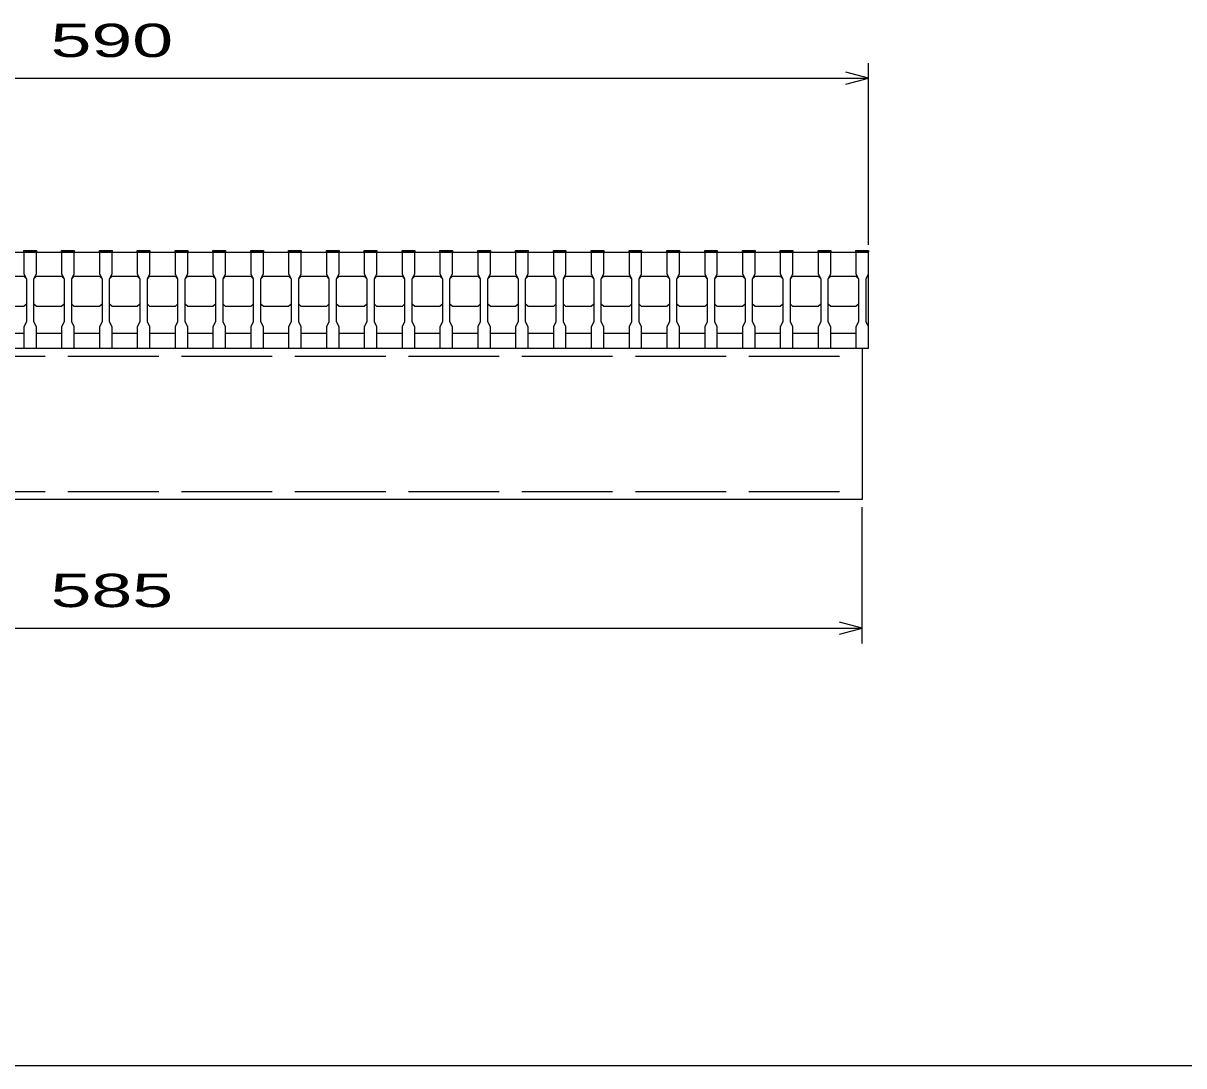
# Model space of a CAD drawing. Units: millimetres, scale not verified. Extents: x -1092 to 1039, y -770 to 632.
# Drawn here: x -593.2 to -133, y -687.9 to -274.7 of the extents above; entities that cross this region are included whole.
import ezdxf
from ezdxf.enums import TextEntityAlignment as Align

# ---------------------------------------------------------------- set-up
doc = ezdxf.new("R2010")
doc.units = ezdxf.units.MM
doc.header["$LTSCALE"] = 6
doc.linetypes.add('DASHED', pattern=[7.5, 6, -1.5])
for name, color, linetype, lineweight in [('0_2', 150, 'Continuous', 25), ('16', 3, 'Continuous', 25), ('22', 4, 'Continuous', 25)]:
    doc.layers.add(name, color=color, linetype=linetype, lineweight=lineweight)
doc.styles.add('ベクトル', font='')
doc.styles.get('ベクトル').set_extended_font_data('ベクトル')

msp = doc.modelspace()

# ---------------------------------------------------------------- linework, layer by layer
at = {"layer": '0_2'}
msp.add_line((1038.6, -687.9), (-1037.4, -687.9), dxfattribs=at)
at = {"layer": '16'}
for p, q in [((-848, -365.5), (-258, -365.5)), ((-593, -365.5), (-593, -364.8)), ((-593, -364.8), (-588, -364.8)), ((-593, -365.5), (-593, -374)), ((-588, -365.5), (-593, -365.5)), ((-588, -364.8), (-588, -365.5)), ((-588, -374), (-588, -365.5)), ((-578, -365.5), (-578, -364.8)), ((-578, -364.8), (-573, -364.8)), ((-578, -365.5), (-578, -374)), ((-573, -365.5), (-578, -365.5)), ((-573, -364.8), (-573, -365.5)), ((-573, -374), (-573, -365.5)), ((-563, -365.5), (-563, -364.8)), ((-563, -364.8), (-558, -364.8)), ((-563, -365.5), (-563, -374)), ((-558, -365.5), (-563, -365.5)), ((-558, -364.8), (-558, -365.5)), ((-558, -374), (-558, -365.5)), ((-548, -365.5), (-548, -364.8)), ((-548, -364.8), (-543, -364.8)), ((-548, -365.5), (-548, -374)), ((-543, -365.5), (-548, -365.5)), ((-543, -364.8), (-543, -365.5)), ((-543, -374), (-543, -365.5)), ((-533, -365.5), (-533, -364.8)), ((-533, -364.8), (-528, -364.8)), ((-533, -365.5), (-533, -374)), ((-528, -365.5), (-533, -365.5)), ((-528, -364.8), (-528, -365.5)), ((-528, -374), (-528, -365.5)), ((-518, -365.5), (-518, -364.8)), ((-518, -364.8), (-513, -364.8)), ((-518, -365.5), (-518, -374)), ((-513, -365.5), (-518, -365.5)), ((-513, -364.8), (-513, -365.5)), ((-513, -374), (-513, -365.5)), ((-503, -365.5), (-503, -364.8)), ((-503, -364.8), (-498, -364.8)), ((-503, -365.5), (-503, -374)), ((-498, -365.5), (-503, -365.5)), ((-498, -364.8), (-498, -365.5)), ((-498, -374), (-498, -365.5)), ((-488, -365.5), (-488, -364.8)), ((-488, -364.8), (-483, -364.8)), ((-488, -365.5), (-488, -374)), ((-483, -365.5), (-488, -365.5)), ((-483, -364.8), (-483, -365.5)), ((-483, -374), (-483, -365.5)), ((-473, -365.5), (-473, -364.8)), ((-473, -364.8), (-468, -364.8)), ((-473, -365.5), (-473, -374)), ((-468, -365.5), (-473, -365.5)), ((-468, -364.8), (-468, -365.5)), ((-468, -374), (-468, -365.5)), ((-458, -365.5), (-458, -364.8)), ((-458, -364.8), (-453, -364.8)), ((-458, -365.5), (-458, -374)), ((-453, -365.5), (-458, -365.5)), ((-453, -364.8), (-453, -365.5)), ((-453, -374), (-453, -365.5)), ((-443, -365.5), (-443, -364.8)), ((-443, -364.8), (-438, -364.8)), ((-443, -365.5), (-443, -374)), ((-438, -365.5), (-443, -365.5)), ((-438, -364.8), (-438, -365.5)), ((-438, -374), (-438, -365.5)), ((-428, -365.5), (-428, -364.8)), ((-428, -364.8), (-423, -364.8)), ((-428, -365.5), (-428, -374)), ((-423, -365.5), (-428, -365.5)), ((-423, -364.8), (-423, -365.5)), ((-423, -374), (-423, -365.5)), ((-413, -365.5), (-413, -364.8)), ((-413, -364.8), (-408, -364.8)), ((-413, -365.5), (-413, -374)), ((-408, -365.5), (-413, -365.5)), ((-408, -364.8), (-408, -365.5)), ((-408, -374), (-408, -365.5)), ((-398, -365.5), (-398, -364.8)), ((-398, -364.8), (-393, -364.8)), ((-398, -365.5), (-398, -374)), ((-393, -365.5), (-398, -365.5)), ((-393, -364.8), (-393, -365.5)), ((-393, -374), (-393, -365.5)), ((-383, -365.5), (-383, -364.8)), ((-383, -364.8), (-378, -364.8)), ((-383, -365.5), (-383, -374)), ((-378, -365.5), (-383, -365.5)), ((-378, -364.8), (-378, -365.5)), ((-378, -374), (-378, -365.5)), ((-368, -365.5), (-368, -364.8)), ((-368, -364.8), (-363, -364.8)), ((-368, -365.5), (-368, -374)), ((-363, -365.5), (-368, -365.5)), ((-363, -364.8), (-363, -365.5)), ((-363, -374), (-363, -365.5)), ((-353, -365.5), (-353, -364.8)), ((-353, -364.8), (-348, -364.8)), ((-353, -365.5), (-353, -374)), ((-348, -365.5), (-353, -365.5)), ((-348, -364.8), (-348, -365.5)), ((-348, -374), (-348, -365.5)), ((-338, -365.5), (-338, -364.8)), ((-338, -364.8), (-333, -364.8)), ((-338, -365.5), (-338, -374)), ((-333, -365.5), (-338, -365.5)), ((-333, -364.8), (-333, -365.5)), ((-333, -374), (-333, -365.5)), ((-323, -365.5), (-323, -364.8)), ((-323, -364.8), (-318, -364.8)), ((-323, -365.5), (-323, -374)), ((-318, -365.5), (-323, -365.5)), ((-318, -364.8), (-318, -365.5)), ((-318, -374), (-318, -365.5)), ((-308, -365.5), (-308, -364.8)), ((-308, -364.8), (-303, -364.8)), ((-308, -365.5), (-308, -374)), ((-303, -365.5), (-308, -365.5)), ((-303, -364.8), (-303, -365.5)), ((-303, -374), (-303, -365.5)), ((-293, -365.5), (-293, -364.8)), ((-293, -364.8), (-288, -364.8)), ((-293, -365.5), (-293, -374)), ((-288, -365.5), (-293, -365.5)), ((-288, -364.8), (-288, -365.5)), ((-288, -374), (-288, -365.5)), ((-278, -365.5), (-278, -364.8)), ((-278, -364.8), (-273, -364.8)), ((-278, -365.5), (-278, -374)), ((-273, -365.5), (-278, -365.5)), ((-273, -364.8), (-273, -365.5)), ((-273, -374), (-273, -365.5)), ((-263, -365.5), (-263, -364.8)), ((-263, -364.8), (-258, -364.8)), ((-263, -365.5), (-263, -374)), ((-258, -365.5), (-263, -365.5)), ((-258, -364.8), (-258, -365.5)), ((-258, -374), (-258, -365.5)), ((-258, -397.5), (-258, -365.5)), ((-603, -375), (-593, -375)), ((-593, -374), (-592, -376)), ((-593, -375), (-592, -376)), ((-592, -376), (-592, -393)), ((-589, -376), (-588, -374)), ((-589, -376), (-588, -375)), ((-589, -393), (-589, -376)), ((-588, -375), (-578, -375)), ((-578, -374), (-577, -376)), ((-578, -375), (-577, -376)), ((-577, -376), (-577, -393)), ((-574, -376), (-573, -374)), ((-574, -376), (-573, -375)), ((-574, -393), (-574, -376)), ((-573, -375), (-563, -375)), ((-563, -374), (-562, -376)), ((-563, -375), (-562, -376)), ((-562, -376), (-562, -393)), ((-559, -376), (-558, -374)), ((-559, -376), (-558, -375)), ((-559, -393), (-559, -376)), ((-558, -375), (-548, -375)), ((-548, -374), (-547, -376)), ((-548, -375), (-547, -376)), ((-547, -376), (-547, -393)), ((-544, -376), (-543, -374)), ((-544, -376), (-543, -375)), ((-544, -393), (-544, -376)), ((-543, -375), (-533, -375)), ((-533, -374), (-532, -376)), ((-533, -375), (-532, -376)), ((-532, -376), (-532, -393)), ((-529, -376), (-528, -374)), ((-529, -376), (-528, -375)), ((-529, -393), (-529, -376)), ((-528, -375), (-518, -375)), ((-518, -374), (-517, -376)), ((-518, -375), (-517, -376)), ((-517, -376), (-517, -393)), ((-514, -376), (-513, -374)), ((-514, -376), (-513, -375)), ((-514, -393), (-514, -376)), ((-513, -375), (-503, -375)), ((-503, -374), (-502, -376)), ((-503, -375), (-502, -376)), ((-502, -376), (-502, -393)), ((-499, -376), (-498, -374)), ((-499, -376), (-498, -375)), ((-499, -393), (-499, -376)), ((-498, -375), (-488, -375)), ((-488, -374), (-487, -376)), ((-488, -375), (-487, -376)), ((-487, -376), (-487, -393)), ((-484, -376), (-483, -374)), ((-484, -376), (-483, -375)), ((-484, -393), (-484, -376)), ((-483, -375), (-473, -375)), ((-473, -374), (-472, -376)), ((-473, -375), (-472, -376)), ((-472, -376), (-472, -393)), ((-469, -376), (-468, -374)), ((-469, -376), (-468, -375)), ((-469, -393), (-469, -376)), ((-468, -375), (-458, -375)), ((-458, -374), (-457, -376)), ((-458, -375), (-457, -376)), ((-457, -376), (-457, -393)), ((-454, -376), (-453, -374)), ((-454, -376), (-453, -375)), ((-454, -393), (-454, -376)), ((-453, -375), (-443, -375)), ((-443, -374), (-442, -376)), ((-443, -375), (-442, -376)), ((-442, -376), (-442, -393)), ((-439, -376), (-438, -374)), ((-439, -376), (-438, -375)), ((-439, -393), (-439, -376)), ((-438, -375), (-428, -375)), ((-428, -374), (-427, -376)), ((-428, -375), (-427, -376)), ((-427, -376), (-427, -393)), ((-424, -376), (-423, -374)), ((-424, -376), (-423, -375)), ((-424, -393), (-424, -376)), ((-423, -375), (-413, -375)), ((-413, -374), (-412, -376)), ((-413, -375), (-412, -376)), ((-412, -376), (-412, -393)), ((-409, -376), (-408, -374)), ((-409, -376), (-408, -375)), ((-409, -393), (-409, -376)), ((-408, -375), (-398, -375)), ((-398, -374), (-397, -376)), ((-398, -375), (-397, -376)), ((-397, -376), (-397, -393)), ((-394, -376), (-393, -374)), ((-394, -376), (-393, -375)), ((-394, -393), (-394, -376)), ((-393, -375), (-383, -375)), ((-383, -374), (-382, -376)), ((-383, -375), (-382, -376)), ((-382, -376), (-382, -393)), ((-379, -376), (-378, -374)), ((-379, -376), (-378, -375)), ((-379, -393), (-379, -376)), ((-378, -375), (-368, -375)), ((-368, -374), (-367, -376)), ((-368, -375), (-367, -376)), ((-367, -376), (-367, -393)), ((-364, -376), (-363, -374)), ((-364, -376), (-363, -375)), ((-364, -393), (-364, -376)), ((-363, -375), (-353, -375)), ((-353, -374), (-352, -376)), ((-353, -375), (-352, -376)), ((-352, -376), (-352, -393)), ((-349, -376), (-348, -374)), ((-349, -376), (-348, -375)), ((-349, -393), (-349, -376)), ((-348, -375), (-338, -375)), ((-338, -374), (-337, -376)), ((-338, -375), (-337, -376)), ((-337, -376), (-337, -393)), ((-334, -376), (-333, -374)), ((-334, -376), (-333, -375)), ((-334, -393), (-334, -376)), ((-333, -375), (-323, -375)), ((-323, -374), (-322, -376)), ((-323, -375), (-322, -376)), ((-322, -376), (-322, -393)), ((-319, -376), (-318, -374)), ((-319, -376), (-318, -375)), ((-319, -393), (-319, -376)), ((-318, -375), (-308, -375)), ((-308, -374), (-307, -376)), ((-308, -375), (-307, -376)), ((-307, -376), (-307, -393)), ((-304, -376), (-303, -374)), ((-304, -376), (-303, -375)), ((-304, -393), (-304, -376)), ((-303, -375), (-293, -375)), ((-293, -374), (-292, -376)), ((-293, -375), (-292, -376)), ((-292, -376), (-292, -393)), ((-289, -376), (-288, -374)), ((-289, -376), (-288, -375)), ((-289, -393), (-289, -376)), ((-288, -375), (-278, -375)), ((-278, -374), (-277, -376)), ((-278, -375), (-277, -376)), ((-277, -376), (-277, -393)), ((-274, -376), (-273, -374)), ((-274, -376), (-273, -375)), ((-274, -393), (-274, -376)), ((-273, -375), (-263, -375)), ((-263, -374), (-262, -376)), ((-263, -375), (-262, -376)), ((-262, -376), (-262, -393)), ((-259, -376), (-258, -374)), ((-259, -393), (-259, -376)), ((-592, -386), (-593, -387)), ((-588, -387), (-589, -386)), ((-577, -386), (-578, -387)), ((-573, -387), (-574, -386)), ((-562, -386), (-563, -387)), ((-558, -387), (-559, -386)), ((-547, -386), (-548, -387)), ((-543, -387), (-544, -386)), ((-532, -386), (-533, -387)), ((-528, -387), (-529, -386)), ((-517, -386), (-518, -387)), ((-513, -387), (-514, -386)), ((-502, -386), (-503, -387)), ((-498, -387), (-499, -386)), ((-487, -386), (-488, -387)), ((-483, -387), (-484, -386)), ((-472, -386), (-473, -387)), ((-468, -387), (-469, -386)), ((-457, -386), (-458, -387)), ((-453, -387), (-454, -386)), ((-442, -386), (-443, -387)), ((-438, -387), (-439, -386)), ((-427, -386), (-428, -387)), ((-423, -387), (-424, -386)), ((-412, -386), (-413, -387)), ((-408, -387), (-409, -386)), ((-397, -386), (-398, -387)), ((-393, -387), (-394, -386)), ((-382, -386), (-383, -387)), ((-378, -387), (-379, -386)), ((-367, -386), (-368, -387)), ((-363, -387), (-364, -386)), ((-352, -386), (-353, -387)), ((-348, -387), (-349, -386)), ((-337, -386), (-338, -387)), ((-333, -387), (-334, -386)), ((-322, -386), (-323, -387)), ((-318, -387), (-319, -386)), ((-307, -386), (-308, -387)), ((-303, -387), (-304, -386)), ((-292, -386), (-293, -387)), ((-288, -387), (-289, -386)), ((-277, -386), (-278, -387)), ((-273, -387), (-274, -386)), ((-262, -386), (-263, -387)), ((-593, -387), (-603, -387)), ((-578, -387), (-588, -387)), ((-563, -387), (-573, -387)), ((-548, -387), (-558, -387)), ((-533, -387), (-543, -387)), ((-518, -387), (-528, -387)), ((-503, -387), (-513, -387)), ((-488, -387), (-498, -387)), ((-473, -387), (-483, -387)), ((-458, -387), (-468, -387)), ((-443, -387), (-453, -387)), ((-428, -387), (-438, -387)), ((-413, -387), (-423, -387)), ((-398, -387), (-408, -387)), ((-383, -387), (-393, -387)), ((-368, -387), (-378, -387)), ((-353, -387), (-363, -387)), ((-338, -387), (-348, -387)), ((-323, -387), (-333, -387)), ((-308, -387), (-318, -387)), ((-293, -387), (-303, -387)), ((-278, -387), (-288, -387)), ((-263, -387), (-273, -387)), ((-592, -393), (-593, -395)), ((-593, -395), (-593, -403.5)), ((-588, -395), (-589, -393)), ((-588, -403.5), (-588, -395)), ((-577, -393), (-578, -395)), ((-578, -395), (-578, -403.5)), ((-573, -395), (-574, -393)), ((-573, -403.5), (-573, -395)), ((-562, -393), (-563, -395)), ((-563, -395), (-563, -403.5)), ((-558, -395), (-559, -393)), ((-558, -403.5), (-558, -395)), ((-547, -393), (-548, -395)), ((-548, -395), (-548, -403.5)), ((-543, -395), (-544, -393)), ((-543, -403.5), (-543, -395)), ((-532, -393), (-533, -395)), ((-533, -395), (-533, -403.5)), ((-528, -395), (-529, -393)), ((-528, -403.5), (-528, -395)), ((-517, -393), (-518, -395)), ((-518, -395), (-518, -403.5)), ((-513, -395), (-514, -393)), ((-513, -403.5), (-513, -395)), ((-502, -393), (-503, -395)), ((-503, -395), (-503, -403.5)), ((-498, -395), (-499, -393)), ((-498, -403.5), (-498, -395)), ((-487, -393), (-488, -395)), ((-488, -395), (-488, -403.5)), ((-483, -395), (-484, -393)), ((-483, -403.5), (-483, -395)), ((-472, -393), (-473, -395)), ((-473, -395), (-473, -403.5)), ((-468, -395), (-469, -393)), ((-468, -403.5), (-468, -395)), ((-457, -393), (-458, -395)), ((-458, -395), (-458, -403.5)), ((-453, -395), (-454, -393)), ((-453, -403.5), (-453, -395)), ((-442, -393), (-443, -395)), ((-443, -395), (-443, -403.5)), ((-438, -395), (-439, -393)), ((-438, -403.5), (-438, -395)), ((-427, -393), (-428, -395)), ((-428, -395), (-428, -403.5)), ((-423, -395), (-424, -393)), ((-423, -403.5), (-423, -395)), ((-412, -393), (-413, -395)), ((-413, -395), (-413, -403.5)), ((-408, -395), (-409, -393)), ((-408, -403.5), (-408, -395)), ((-397, -393), (-398, -395)), ((-398, -395), (-398, -403.5)), ((-393, -395), (-394, -393)), ((-393, -403.5), (-393, -395)), ((-382, -393), (-383, -395)), ((-383, -395), (-383, -403.5)), ((-378, -395), (-379, -393)), ((-378, -403.5), (-378, -395)), ((-367, -393), (-368, -395)), ((-368, -395), (-368, -403.5)), ((-363, -395), (-364, -393)), ((-363, -403.5), (-363, -395)), ((-352, -393), (-353, -395)), ((-353, -395), (-353, -403.5)), ((-348, -395), (-349, -393)), ((-348, -403.5), (-348, -395)), ((-337, -393), (-338, -395)), ((-338, -395), (-338, -403.5)), ((-333, -395), (-334, -393)), ((-333, -403.5), (-333, -395)), ((-322, -393), (-323, -395)), ((-323, -395), (-323, -403.5)), ((-318, -395), (-319, -393)), ((-318, -403.5), (-318, -395)), ((-307, -393), (-308, -395)), ((-308, -395), (-308, -403.5)), ((-303, -395), (-304, -393)), ((-303, -403.5), (-303, -395)), ((-292, -393), (-293, -395)), ((-293, -395), (-293, -403.5)), ((-288, -395), (-289, -393)), ((-288, -403.5), (-288, -395)), ((-277, -393), (-278, -395)), ((-278, -395), (-278, -403.5)), ((-273, -395), (-274, -393)), ((-273, -403.5), (-273, -395)), ((-262, -393), (-263, -395)), ((-263, -395), (-263, -403.5)), ((-258, -395), (-259, -393)), ((-258, -403.5), (-258, -395)), ((-603, -397.5), (-593, -397.5)), ((-588, -397.5), (-578, -397.5)), ((-573, -397.5), (-563, -397.5)), ((-558, -397.5), (-548, -397.5)), ((-543, -397.5), (-533, -397.5)), ((-528, -397.5), (-518, -397.5)), ((-513, -397.5), (-503, -397.5)), ((-498, -397.5), (-488, -397.5)), ((-483, -397.5), (-473, -397.5)), ((-468, -397.5), (-458, -397.5)), ((-453, -397.5), (-443, -397.5)), ((-438, -397.5), (-428, -397.5)), ((-423, -397.5), (-413, -397.5)), ((-408, -397.5), (-398, -397.5)), ((-393, -397.5), (-383, -397.5)), ((-378, -397.5), (-368, -397.5)), ((-363, -397.5), (-353, -397.5)), ((-348, -397.5), (-338, -397.5)), ((-333, -397.5), (-323, -397.5)), ((-318, -397.5), (-308, -397.5)), ((-303, -397.5), (-293, -397.5)), ((-288, -397.5), (-278, -397.5)), ((-273, -397.5), (-263, -397.5)), ((-845.5, -403.5), (-260.5, -403.5)), ((-593, -403.5), (-588, -403.5)), ((-578, -403.5), (-573, -403.5)), ((-563, -403.5), (-558, -403.5)), ((-548, -403.5), (-543, -403.5)), ((-533, -403.5), (-528, -403.5)), ((-518, -403.5), (-513, -403.5)), ((-503, -403.5), (-498, -403.5)), ((-488, -403.5), (-483, -403.5)), ((-473, -403.5), (-468, -403.5)), ((-458, -403.5), (-453, -403.5)), ((-443, -403.5), (-438, -403.5)), ((-428, -403.5), (-423, -403.5)), ((-413, -403.5), (-408, -403.5)), ((-398, -403.5), (-393, -403.5)), ((-383, -403.5), (-378, -403.5)), ((-368, -403.5), (-363, -403.5)), ((-353, -403.5), (-348, -403.5)), ((-338, -403.5), (-333, -403.5)), ((-323, -403.5), (-318, -403.5)), ((-308, -403.5), (-303, -403.5)), ((-293, -403.5), (-288, -403.5)), ((-278, -403.5), (-273, -403.5)), ((-263, -403.5), (-258, -403.5)), ((-260.5, -403.5), (-260.5, -463.5)), ((-260.5, -463.5), (-845.5, -463.5))]:
    msp.add_line(p, q, dxfattribs=at)
at = {"layer": '16', "linetype": 'DASHED'}
for p, q in [((-845.5, -406.7), (-260.5, -406.7)), ((-845.5, -460.3), (-260.5, -460.3))]:
    msp.add_line(p, q, dxfattribs=at)
at = {"layer": '22'}
for p, q in [((-258, -296.5), (-267, -294.1)), ((-258, -362.5), (-258, -290.5)), ((-848, -296.5), (-258, -296.5)), ((-267, -298.9), (-258, -296.5)), ((-260.5, -520.5), (-260.5, -466.5)), ((-845.5, -514.5), (-260.5, -514.5)), ((-260.5, -514.5), (-269.5, -512.1)), ((-269.5, -516.9), (-260.5, -514.5))]:
    msp.add_line(p, q, dxfattribs=at)

# ---------------------------------------------------------------- texts
at = {"layer": '22', "color": 2, "style": 'ベクトル', "width": 1.65}
for s, p in [(' 590 ', (-590.5, -281.5)), (' 585 ', (-590.5, -499.5))]:
    msp.add_text(s, height=13.2, dxfattribs=at).set_placement(p, align=Align.MIDDLE_LEFT)

doc.saveas('drawing.dxf')
